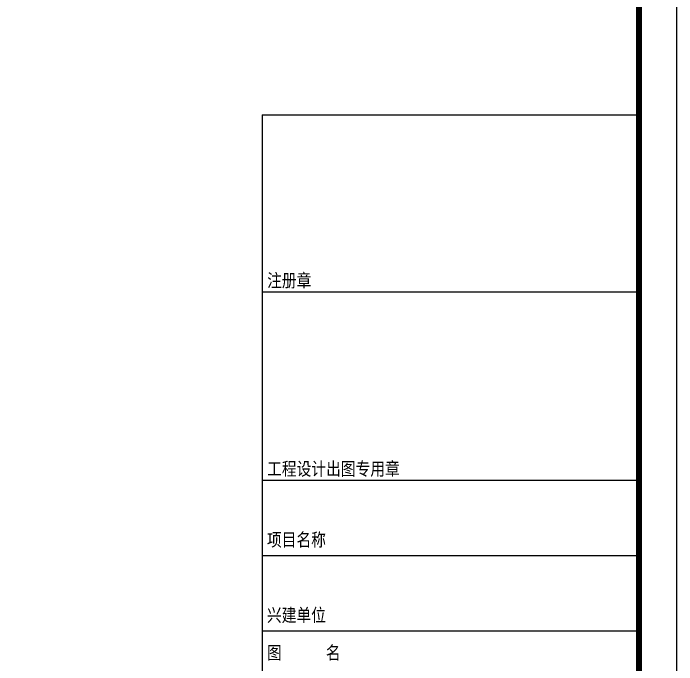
# Model space of a CAD drawing. Extents: x -446699 to 757189, y -606167 to -103070.
# Drawn here: x -104001 to -77585, y -356020 to -330085 of the extents above; entities that cross this region are included whole.
import ezdxf

# ---------------------------------------------------------------- set-up
doc = ezdxf.new("R2010")
doc.units = 0
doc.header["$LTSCALE"] = 1000
doc.header["$MEASUREMENT"] = 0
doc.layers.add('14', color=14, linetype='Continuous')
doc.layers.add('PUB_TITLE', color=4, linetype='Continuous')
doc.styles.add('宋体', font='')
doc.styles.get('宋体').set_extended_font_data('宋体')

# ---------------------------------------------------------------- blocks, each defined once
blk = doc.blocks.new('YHYHHRR')
at = {"layer": '14', "color": 14}
for p, q in [((256875, 490950), (256881, 460850)), ((256875, 490950), (266875, 490950)), ((256881, 486250), (266881, 486250)), ((256881, 481250), (266881, 481250)), ((256881, 479250), (266881, 479250)), ((256881, 477250), (266881, 477250))]:
    blk.add_line(p, q, dxfattribs=at)
at = {"layer": '14', "color": 14, "style": '宋体', "width": 0.82}
for s, p in [('注册章', (257008, 486378)), ('工程设计出图专用章', (257008, 481378)), ('项目名称', (257004, 479495)), ('兴建单位', (257004, 477495)), ('图      名', (257004, 476495))]:
    blk.add_text(s, height=350, dxfattribs=at).set_placement(p)

msp = doc.modelspace()

# ---------------------------------------------------------------- linework, layer by layer
at = {"layer": 'PUB_TITLE'}
msp.add_lwpolyline([(-235234.7, -381635.7), (-77584.7, -381635.7), (-77584.7, -292535.7), (-235234.7, -292535.7)], close=True, dxfattribs=at)
at = {"layer": 'PUB_TITLE', "color": 14}
msp.add_lwpolyline([(-235234.7, -381635.7), (-77584.7, -381635.7), (-77584.7, -292535.7), (-235234.7, -292535.7)], close=True, dxfattribs=at)
at = {"layer": 'PUB_TITLE', "color": 14, "const_width": 236}
msp.add_lwpolyline([(-229335.6, -379276), (-79084.7, -379276), (-79084.7, -294895.7), (-229335.6, -294895.7)], close=True, dxfattribs=at)

# ---------------------------------------------------------------- block references
at = {"xscale": 1.5, "yscale": 1.5, "zscale": 1.5}
msp.add_blockref('YHYHHRR', (-479406.5, -1070550.3), dxfattribs=at)

doc.saveas('drawing.dxf')
